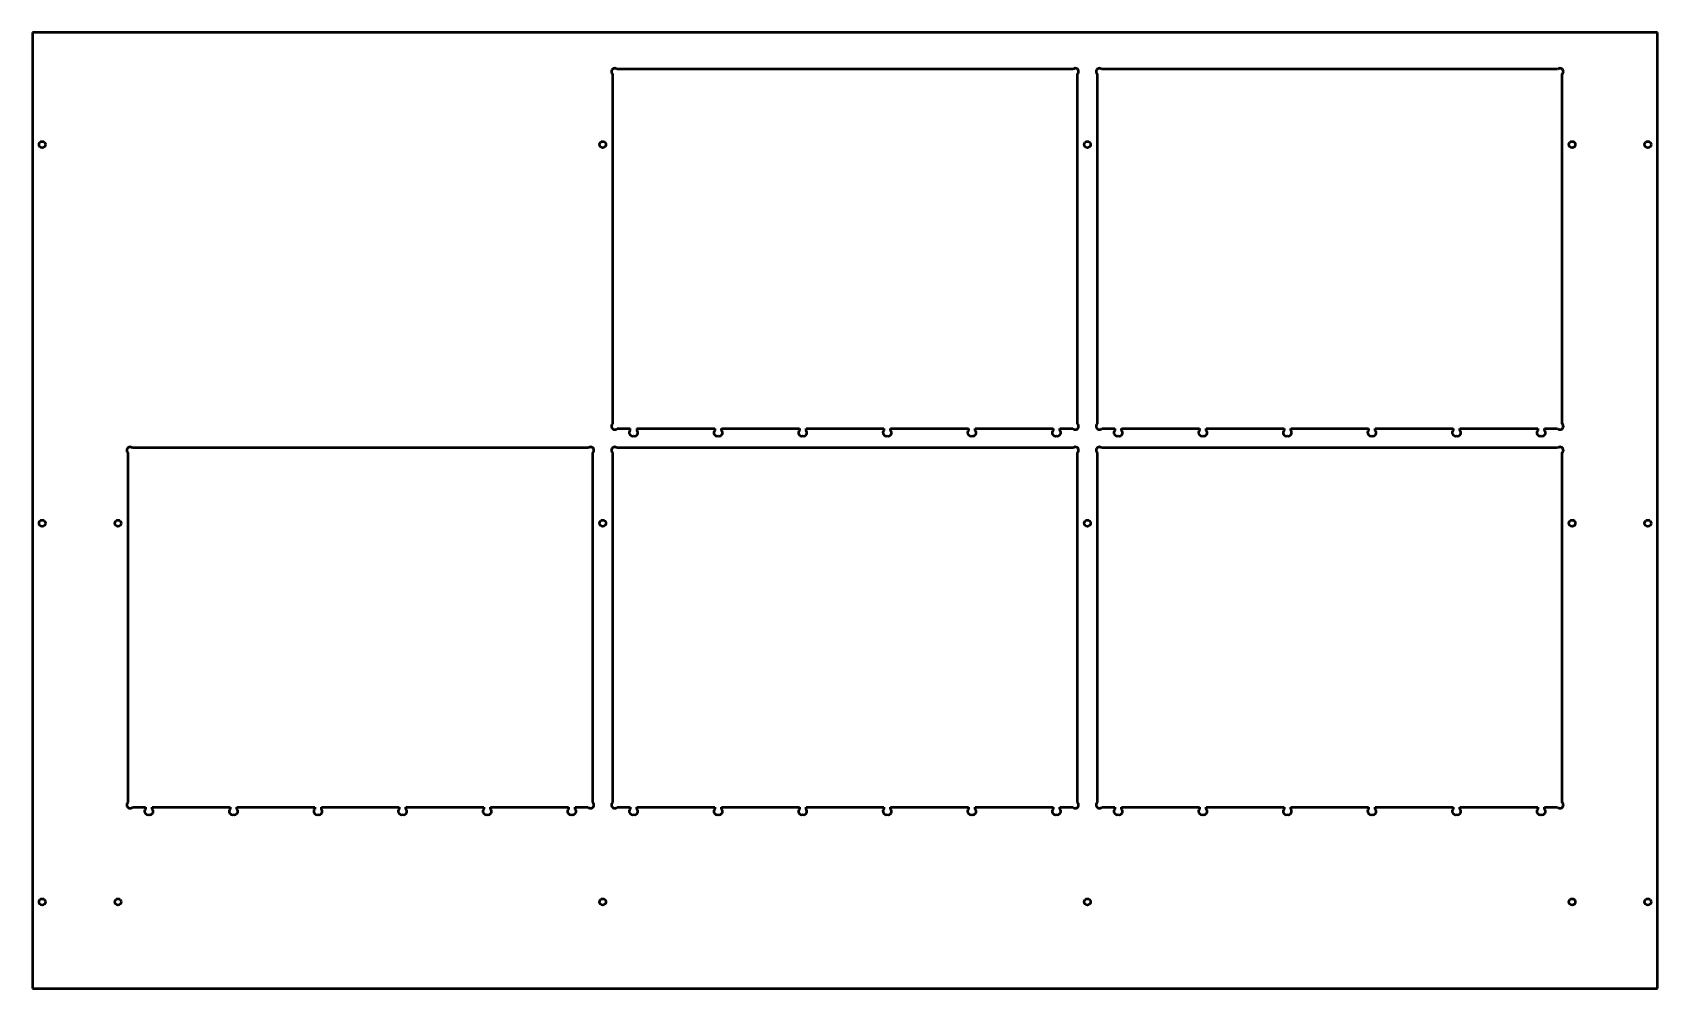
# Paper-space layout 'Лист2 6мм' of a CAD drawing. Header units: millimetres. Extents: x 13 to 1515, y 18 to 901.
import ezdxf

# ---------------------------------------------------------------- set-up
doc = ezdxf.new("R2010")
doc.units = ezdxf.units.MM

psp = doc.layouts.new('Лист2 6мм')

# ---------------------------------------------------------------- linework, layer by layer
at = {"color": 7, "linetype": 'Continuous', "lineweight": 50}
for p, q in [((1515.4, 901.2), (13.4, 901.2)), ((13.4, 901.2), (13.4, 17.6)), ((1515.4, 17.6), (1515.4, 901.2)), ((549.4, 862.9), (549.4, 539.5)), ((975.1, 867.2), (553.7, 867.2)), ((979.4, 539.5), (979.4, 862.9)), ((997.4, 862.9), (997.4, 539.5)), ((1423.1, 867.2), (1001.7, 867.2)), ((1427.4, 539.5), (1427.4, 862.9)), ((553.7, 535.2), (565.8, 535.2)), ((565.8, 533.5), (565.8, 535.2)), ((572, 535.2), (572, 533.5)), ((572, 535.2), (644, 535.2)), ((644, 535.2), (644, 533.5)), ((650.2, 533.5), (650.2, 535.2)), ((650.2, 535.2), (722.2, 535.2)), ((722.2, 535.2), (722.2, 533.5)), ((728.4, 533.5), (728.4, 535.2)), ((728.4, 535.2), (800.4, 535.2)), ((800.4, 535.2), (800.4, 533.5)), ((806.5, 533.5), (806.5, 535.2)), ((806.5, 535.2), (878.6, 535.2)), ((878.6, 535.2), (878.6, 533.5)), ((884.7, 533.5), (884.7, 535.2)), ((884.7, 535.2), (956.8, 535.2)), ((956.8, 535.2), (956.8, 533.5)), ((962.9, 533.5), (962.9, 535.2)), ((962.9, 535.2), (975.1, 535.2)), ((1001.7, 535.2), (1013.8, 535.2)), ((1013.8, 535.2), (1013.8, 533.5)), ((1020, 533.5), (1020, 535.2)), ((1020, 535.2), (1092, 535.2)), ((1092, 535.2), (1092, 533.5)), ((1098.2, 533.5), (1098.2, 535.2)), ((1098.2, 535.2), (1170.2, 535.2)), ((1170.2, 535.2), (1170.2, 533.5)), ((1176.4, 533.5), (1176.4, 535.2)), ((1176.4, 535.2), (1248.4, 535.2)), ((1248.4, 535.2), (1248.4, 533.5)), ((1254.5, 533.5), (1254.5, 535.2)), ((1254.5, 535.2), (1326.6, 535.2)), ((1326.6, 535.2), (1326.6, 533.5)), ((1332.7, 533.5), (1332.7, 535.2)), ((1332.7, 535.2), (1404.8, 535.2)), ((1404.8, 535.2), (1404.8, 533.5)), ((1410.9, 533.5), (1410.9, 535.2)), ((1410.9, 535.2), (1423.1, 535.2)), ((101.4, 512.9), (101.4, 189.5)), ((527.1, 517.2), (105.7, 517.2)), ((531.4, 189.5), (531.4, 512.9)), ((549.4, 512.9), (549.4, 189.5)), ((975.1, 517.2), (553.7, 517.2)), ((979.4, 189.5), (979.4, 512.9)), ((997.4, 512.9), (997.4, 189.5)), ((1423.1, 517.2), (1001.7, 517.2)), ((1427.4, 189.5), (1427.4, 512.9)), ((105.7, 185.2), (117.8, 185.2)), ((117.8, 185.2), (117.8, 183.5)), ((124, 183.5), (124, 185.2)), ((124, 185.2), (196, 185.2)), ((196, 185.2), (196, 183.5)), ((202.2, 183.5), (202.2, 185.2)), ((202.2, 185.2), (274.2, 185.2)), ((274.2, 185.2), (274.2, 183.5)), ((280.4, 183.5), (280.4, 185.2)), ((280.4, 185.2), (352.4, 185.2)), ((352.4, 185.2), (352.4, 183.5)), ((358.5, 183.5), (358.5, 185.2)), ((358.5, 185.2), (430.6, 185.2)), ((430.6, 185.2), (430.6, 183.5)), ((436.7, 183.5), (436.7, 185.2)), ((436.7, 185.2), (508.8, 185.2)), ((508.8, 185.2), (508.8, 183.5)), ((514.9, 183.5), (514.9, 185.2)), ((514.9, 185.2), (527.1, 185.2)), ((553.7, 185.2), (565.8, 185.2)), ((565.8, 185.2), (565.8, 183.5)), ((572, 183.5), (572, 185.2)), ((572, 185.2), (644, 185.2)), ((644, 185.2), (644, 183.5)), ((650.2, 183.5), (650.2, 185.2)), ((650.2, 185.2), (722.2, 185.2)), ((722.2, 185.2), (722.2, 183.5)), ((728.4, 183.5), (728.4, 185.2)), ((728.4, 185.2), (800.4, 185.2)), ((800.4, 185.2), (800.4, 183.5)), ((806.5, 183.5), (806.5, 185.2)), ((806.5, 185.2), (878.6, 185.2)), ((878.6, 185.2), (878.6, 183.5)), ((884.7, 183.5), (884.7, 185.2)), ((884.7, 185.2), (956.8, 185.2)), ((956.8, 185.2), (956.8, 183.5)), ((962.9, 183.5), (962.9, 185.2)), ((962.9, 185.2), (975.1, 185.2)), ((1001.7, 185.2), (1013.8, 185.2)), ((1013.8, 185.2), (1013.8, 183.5)), ((1020, 183.5), (1020, 185.2)), ((1020, 185.2), (1092, 185.2)), ((1092, 185.2), (1092, 183.5)), ((1098.2, 183.5), (1098.2, 185.2)), ((1098.2, 185.2), (1170.2, 185.2)), ((1170.2, 185.2), (1170.2, 183.5)), ((1176.4, 183.5), (1176.4, 185.2)), ((1176.4, 185.2), (1248.4, 185.2)), ((1248.4, 185.2), (1248.4, 183.5)), ((1254.5, 183.5), (1254.5, 185.2)), ((1254.5, 185.2), (1326.6, 185.2)), ((1326.6, 185.2), (1326.6, 183.5)), ((1332.7, 183.5), (1332.7, 185.2)), ((1332.7, 185.2), (1404.8, 185.2)), ((1404.8, 185.2), (1404.8, 183.5)), ((1410.9, 183.5), (1410.9, 185.2)), ((1410.9, 185.2), (1423.1, 185.2)), ((13.4, 17.6), (1515.4, 17.6))]:
    psp.add_line(p, q, dxfattribs=at)
for centre in [(22.4, 797.6), (540.4, 797.6), (988.4, 797.6), (1436.4, 797.6), (1506.4, 797.6), (22.4, 447.6), (92.4, 447.6), (540.4, 447.6), (988.4, 447.6), (1436.4, 447.6), (1506.4, 447.6), (22.4, 97.6), (92.4, 97.6), (540.4, 97.6), (988.4, 97.6), (1436.4, 97.6), (1506.4, 97.6)]:
    psp.add_circle(centre, 3, dxfattribs=at)
for centre, start, end in [((551.5, 865.1), 44.0683, 225.9317), ((977.3, 865.1), 314.0683, 135.9317), ((999.5, 865.1), 44.0683, 225.9317), ((1425.3, 865.1), 314.0683, 135.9317), ((551.5, 537.3), 134.0683, 315.9317), ((568, 531.3), 134.0683, 288.2209), ((569.9, 531.3), 251.7791, 45.9317), ((646.2, 531.3), 134.0683, 288.2209), ((648.1, 531.3), 251.7791, 45.9317), ((724.3, 531.3), 134.0683, 288.2209), ((726.2, 531.3), 251.7791, 45.9317), ((802.5, 531.3), 134.0683, 288.2209), ((804.4, 531.3), 251.7791, 45.9317), ((880.7, 531.3), 134.0683, 288.2209), ((882.6, 531.3), 251.7791, 45.9317), ((958.9, 531.3), 134.0683, 288.2209), ((960.8, 531.3), 251.7791, 45.9317), ((977.3, 537.3), 224.0683, 45.9317), ((999.5, 537.3), 134.0683, 315.9317), ((1016, 531.3), 134.0683, 288.2209), ((1017.9, 531.3), 251.7791, 45.9317), ((1094.2, 531.3), 134.0683, 288.2209), ((1096.1, 531.3), 251.7791, 45.9317), ((1172.3, 531.3), 134.0683, 288.2209), ((1174.2, 531.3), 251.7791, 45.9317), ((1250.5, 531.3), 134.0683, 288.2209), ((1252.4, 531.3), 251.7791, 45.9317), ((1328.7, 531.3), 134.0683, 288.2209), ((1330.6, 531.3), 251.7791, 45.9317), ((1406.9, 531.3), 134.0683, 288.2209), ((1408.8, 531.3), 251.7791, 45.9317), ((1425.3, 537.3), 224.0683, 45.9317), ((103.5, 515.1), 44.0683, 225.9317), ((529.3, 515.1), 314.0683, 135.9317), ((551.5, 515.1), 44.0683, 225.9317), ((977.3, 515.1), 314.0683, 135.9317), ((999.5, 515.1), 44.0683, 225.9317), ((1425.3, 515.1), 314.0683, 135.9317), ((103.5, 187.3), 134.0683, 315.9317), ((120, 181.3), 134.0683, 288.2209), ((121.9, 181.3), 251.7791, 45.9317), ((198.2, 181.3), 134.0683, 288.2209), ((200.1, 181.3), 251.7791, 45.9317), ((276.3, 181.3), 134.0683, 288.2209), ((278.2, 181.3), 251.7791, 45.9317), ((354.5, 181.3), 134.0683, 288.2209), ((356.4, 181.3), 251.7791, 45.9317), ((432.7, 181.3), 134.0683, 288.2209), ((434.6, 181.3), 251.7791, 45.9317), ((510.9, 181.3), 134.0683, 288.2209), ((512.8, 181.3), 251.7791, 45.9317), ((529.3, 187.3), 224.0683, 45.9317), ((551.5, 187.3), 134.0683, 315.9317), ((568, 181.3), 134.0683, 288.2209), ((569.9, 181.3), 251.7791, 45.9317), ((646.2, 181.3), 134.0683, 288.2209), ((648.1, 181.3), 251.7791, 45.9317), ((724.3, 181.3), 134.0683, 288.2209), ((726.2, 181.3), 251.7791, 45.9317), ((802.5, 181.3), 134.0683, 288.2209), ((804.4, 181.3), 251.7791, 45.9317), ((880.7, 181.3), 134.0683, 288.2209), ((882.6, 181.3), 251.7791, 45.9317), ((958.9, 181.3), 134.0683, 288.2209), ((960.8, 181.3), 251.7791, 45.9317), ((977.3, 187.3), 224.0683, 45.9317), ((999.5, 187.3), 134.0683, 315.9317), ((1016, 181.3), 134.0683, 288.2209), ((1017.9, 181.3), 251.7791, 45.9317), ((1094.2, 181.3), 134.0683, 288.2209), ((1096.1, 181.3), 251.7791, 45.9317), ((1172.3, 181.3), 134.0683, 288.2209), ((1174.2, 181.3), 251.7791, 45.9317), ((1250.5, 181.3), 134.0683, 288.2209), ((1252.4, 181.3), 251.7791, 45.9317), ((1328.7, 181.3), 134.0683, 288.2209), ((1330.6, 181.3), 251.7791, 45.9317), ((1406.9, 181.3), 134.0683, 288.2209), ((1408.8, 181.3), 251.7791, 45.9317), ((1425.3, 187.3), 224.0683, 45.9317)]:
    psp.add_arc(centre, 3.05, start, end, dxfattribs=at)

doc.saveas('drawing.dxf')
